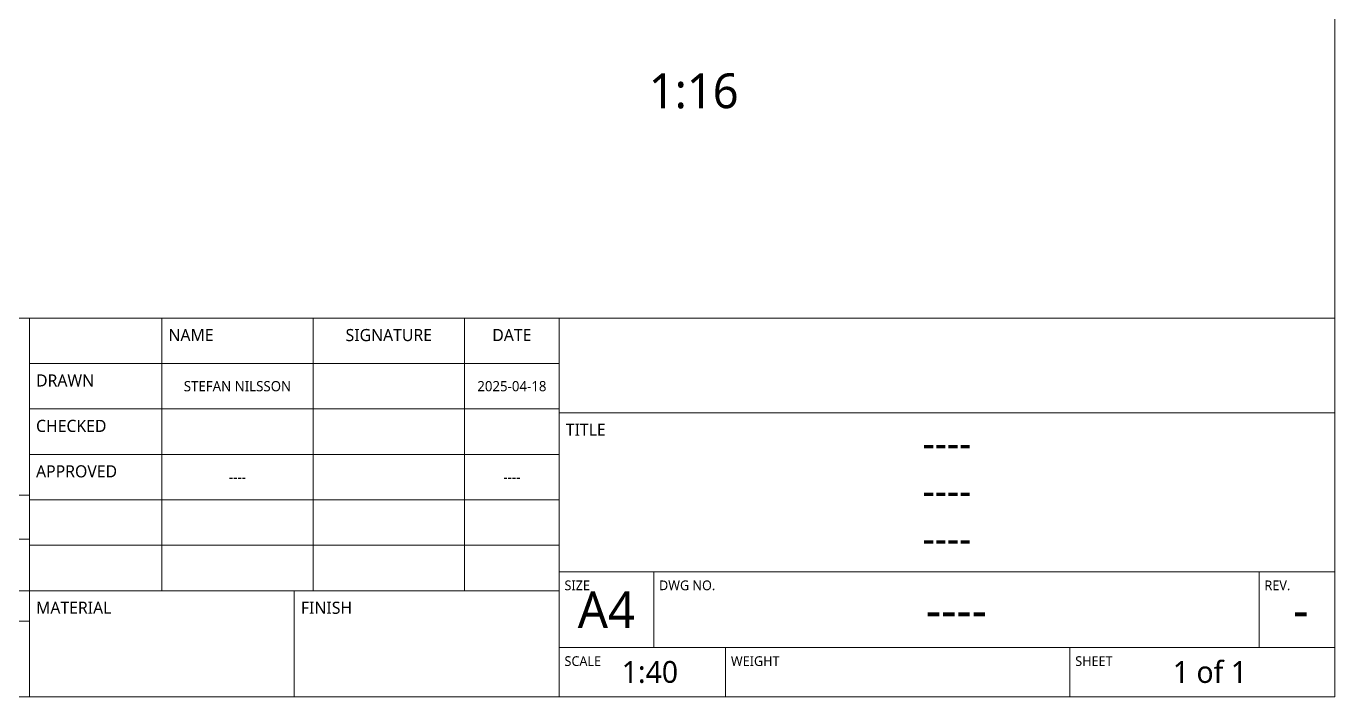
# Model space of a CAD drawing. Header units: millimetres. Extents: x 19 to 296, y 1 to 200.
# Drawn here: x 164.7 to 296.5, y 10 to 77.5 of the extents above; entities that cross this region are included whole.
import ezdxf

# ---------------------------------------------------------------- set-up
doc = ezdxf.new("R2010")
doc.units = ezdxf.units.MM
doc.header["$LTSCALE"] = 12.7
for name, color, linetype, lineweight in [('ANNOTATION_TEXT', 7, 'Continuous', 25), ('BORDER_FRAME', 7, 'Continuous', 15), ('TITLE_BLOCK', 7, 'Continuous', 15)]:
    doc.layers.add(name, color=color, linetype=linetype, lineweight=lineweight)
doc.styles.add('Onshape-Standard', font='NotoSans-Regular.ttf')
doc.styles.add('Onshape-Standard-Fields', font='')
doc.styles.add('Onshape-Standard-View-Label', font='NotoSans-Regular.ttf', dxfattribs={"height": 3.5})
doc.styles.get('Onshape-Standard-Fields').set_extended_font_data('Noto Sans')

msp = doc.modelspace()

# ---------------------------------------------------------------- linework, layer by layer
at = {"layer": 'BORDER_FRAME'}
for p, q in [((296.47, 200), (296.47, 10)), ((296.47, 10), (19.47, 10))]:
    msp.add_line(p, q, dxfattribs=at)
at = {"layer": 'TITLE_BLOCK'}
for p, q in [((134.55, 48.1), (165.03, 48.1)), ((165.03, 10), (165.03, 48.1)), ((165.03, 48.1), (218.37, 48.1)), ((178.36, 20.67), (178.36, 48.1)), ((193.6, 20.67), (193.6, 48.1)), ((208.84, 20.67), (208.84, 48.1)), ((218.37, 10), (218.37, 48.1)), ((218.37, 48.1), (296.47, 48.1)), ((165.03, 43.53), (218.37, 43.53)), ((165.03, 38.96), (218.37, 38.96)), ((218.37, 38.58), (296.47, 38.58)), ((165.03, 34.38), (218.37, 34.38)), ((134.55, 30.27), (165.03, 30.27)), ((165.03, 29.81), (218.37, 29.81)), ((134.55, 25.85), (165.03, 25.85)), ((165.03, 25.24), (218.37, 25.24)), ((218.37, 22.57), (296.47, 22.57)), ((227.89, 14.95), (227.89, 22.57)), ((288.85, 14.95), (288.85, 22.57)), ((134.55, 20.67), (165.03, 20.67)), ((165.03, 20.67), (218.37, 20.67)), ((191.7, 10), (191.7, 20.67)), ((134.55, 17.62), (165.03, 17.62)), ((218.37, 14.95), (296.47, 14.95)), ((235.13, 10), (235.13, 14.95)), ((269.8, 10), (269.8, 14.95)), ((134.55, 10), (165.03, 10))]:
    msp.add_line(p, q, dxfattribs=at)

# ---------------------------------------------------------------- texts
at = {"layer": 'ANNOTATION_TEXT', "color": 7, "insert": (231.33, 72.71), "char_height": 3.5, "attachment_point": 2, "style": 'Onshape-Standard-View-Label'}
msp.add_mtext(' 1:16', dxfattribs=at)
at = {"layer": 'TITLE_BLOCK'}
for s, insert, char_height, width, attachment_point, style in [('NAME', (179.03, 47), 1.219, 14.9352, 1, 'Onshape-Standard'), ('SIGNATURE', (201.22, 47), 1.219, 14.9352, 2, 'Onshape-Standard'), ('DATE', (213.61, 47), 1.219, 9.3345, 2, 'Onshape-Standard'), ('DRAWN', (165.7, 42.43), 1.219, 13.0683, 1, 'Onshape-Standard'), ('STEFAN NILSSON', (185.98, 41.24), 1.0241, 15.24, 5, 'Onshape-Standard-Fields'), ('2025-04-18', (213.61, 41.24), 1.024, 9.525, 5, 'Onshape-Standard-Fields'), ('CHECKED', (165.7, 37.86), 1.219, 13.0683, 1, 'Onshape-Standard'), ('TITLE', (219.04, 37.48), 1.219, 9.3345, 1, 'Onshape-Standard'), ('----', (257.42, 35.53), 2.926, 70.485, 5, 'Onshape-Standard-Fields'), ('APPROVED', (165.7, 33.29), 1.219, 13.0683, 1, 'Onshape-Standard'), ('----', (185.98, 32.1), 1.024, 15.24, 5, 'Onshape-Standard-Fields'), ('----', (213.61, 32.1), 1.024, 9.525, 5, 'Onshape-Standard-Fields'), ('----', (257.42, 30.73), 2.926, 70.485, 5, 'Onshape-Standard-Fields'), ('----', (257.42, 25.93), 2.926, 70.485, 5, 'Onshape-Standard-Fields'), ('SIZE', (218.91, 21.7), 0.975, 9.3345, 1, 'Onshape-Standard'), ('DWG NO.', (228.43, 21.7), 0.975, 59.7408, 1, 'Onshape-Standard'), ('REV.', (289.39, 21.7), 0.975, 7.4676, 1, 'Onshape-Standard'), ('A4', (223.13, 18.76), 3.658, 9.525, 5, 'Onshape-Standard-Fields'), ('MATERIAL', (165.7, 19.57), 1.219, 26.1366, 1, 'Onshape-Standard'), ('FINISH', (192.37, 19.57), 1.219, 26.1366, 1, 'Onshape-Standard'), ('----', (258.37, 18.76), 3.658, 60.96, 5, 'Onshape-Standard-Fields'), ('-', (293.05, 18.76), 3.66, 6.858, 5, 'Onshape-Standard-Fields'), ('SCALE', (218.91, 14.08), 0.975, 16.4287, 1, 'Onshape-Standard'), ('1:40', (227.51, 12.48), 2.195, 15.24, 5, 'Onshape-Standard-Fields'), ('WEIGHT', (235.67, 14.08), 0.975, 33.9776, 1, 'Onshape-Standard'), ('SHEET', (270.34, 14.08), 0.975, 26.1366, 1, 'Onshape-Standard'), ('1 of 1', (283.9, 12.48), 2.195, 25.146, 5, 'Onshape-Standard-Fields')]:
    msp.add_mtext(s, dxfattribs=dict(at, insert=insert, char_height=char_height, width=width, attachment_point=attachment_point, style=style))

doc.saveas('drawing.dxf')
